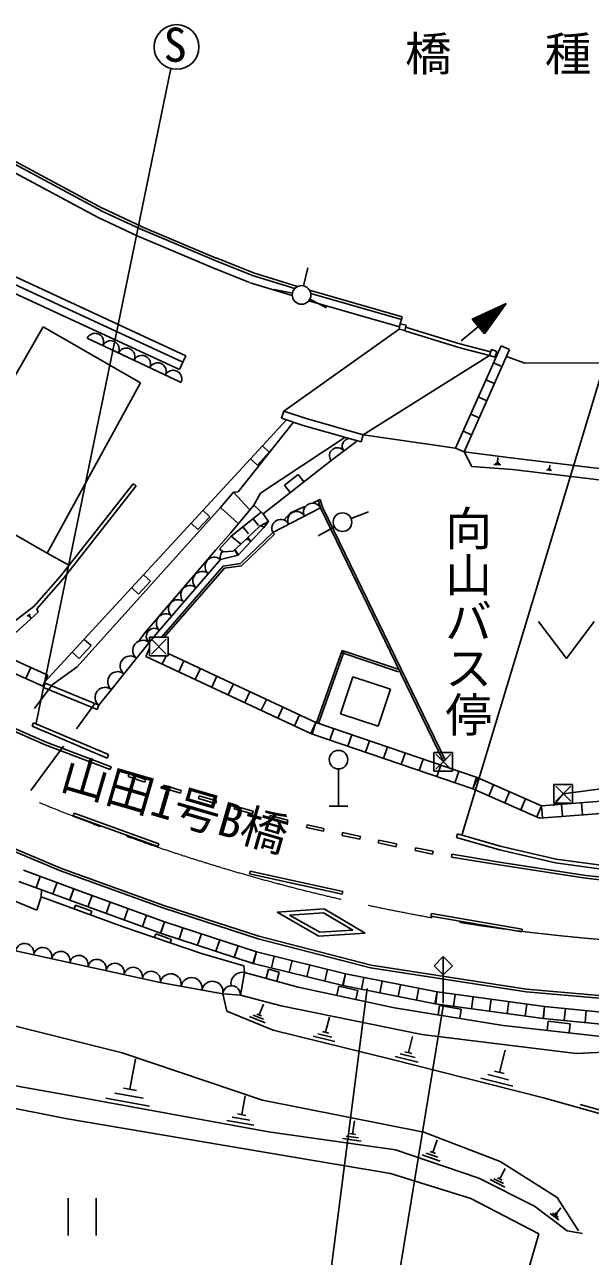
# Model space of a CAD drawing. Units: millimetres, scale not verified. Extents: x 40000 to 680000, y 20000 to 380000.
# Drawn here: x 129764 to 160126, y 249894 to 316031 of the extents above; entities that cross this region are included whole.
import ezdxf
from ezdxf.enums import TextEntityAlignment as Align

# ---------------------------------------------------------------- set-up
doc = ezdxf.new("R2010")
doc.units = ezdxf.units.MM
doc.header["$LTSCALE"] = 1000
doc.linetypes.add('CHAIN', pattern=[18.5, 12, -1.5, 3.5, -1.5])
for name, color, linetype, lineweight in [('M-BGD', 7, 'Continuous', 25), ('M-BMK', 2, 'CHAIN', 13), ('M-BMK-ROW', 30, 'Continuous', 25), ('M-STR-HTXT', 7, 'Continuous', 13), ('M-STR-STRC', 7, 'Continuous', 25)]:
    doc.layers.add(name, color=color, linetype=linetype, lineweight=lineweight)
doc.layers.add('M-STR-STR1', color=1, linetype='Continuous')
doc.styles.add('@ＭＳ ゴシック', font='')
doc.styles.add('ＭＳ ゴシック', font='')
doc.styles.get('@ＭＳ ゴシック').set_extended_font_data('@MS Gothic')
doc.styles.get('ＭＳ ゴシック').set_extended_font_data('MS Gothic')

msp = doc.modelspace()

# ---------------------------------------------------------------- linework, layer by layer
at = {"layer": 'M-BGD'}
for p, q in [((133708, 305674), (127705, 308897)), ((133897, 306026), (127894, 309249)), ((133968, 306158), (127965, 309381)), ((135802, 304696), (133708, 305674)), ((135965, 305062), (133877, 306036)), ((136028, 305198), (133941, 306172)), ((139989, 303361), (135965, 305062)), ((140047, 303499), (136023, 305200)), ((124675, 304612), (138416, 298245)), ((139833, 302993), (135802, 304696)), ((125517, 303796), (138257, 297915)), ((125331, 303387), (138068, 297507)), ((141839, 302187), (139833, 302993)), ((141988, 302558), (139982, 303364)), ((142038, 302700), (140038, 303503)), ((144736, 302005), (144955, 302981)), ((144262, 301858), (141988, 302558)), ((144413, 301969), (142038, 302700)), ((144128, 301481), (141870, 302176)), ((144137, 301616), (143157, 301815)), ((150027, 300336), (145059, 301768)), ((149986, 300192), (145121, 301594)), ((149875, 299807), (145020, 301207)), ((145071, 301288), (145960, 300829)), ((153194, 299054), (155608, 301052)), ((155608, 301052), (153790, 300219)), ((155608, 301052), (154450, 299422)), ((155373, 300945), (155459, 300841)), ((155420, 300966), (155488, 300884)), ((155467, 300988), (155518, 300926)), ((155514, 301009), (155548, 300968)), ((155561, 301031), (155578, 301010)), ((150027, 300336), (149921, 299965)), ((153914, 300276), (154529, 299533)), ((153961, 300298), (154559, 299575)), ((154008, 300319), (154589, 299618)), ((154055, 300341), (154619, 299660)), ((154102, 300363), (154649, 299702)), ((154150, 300384), (154679, 299744)), ((154197, 300406), (154709, 299786)), ((154244, 300427), (154739, 299829)), ((154291, 300449), (154769, 299871)), ((154338, 300470), (154799, 299913)), ((154385, 300492), (154829, 299955)), ((154432, 300513), (154859, 299997)), ((154479, 300535), (154889, 300040)), ((154526, 300557), (154919, 300082)), ((154573, 300578), (154949, 300124)), ((154620, 300600), (154979, 300166)), ((154667, 300621), (155009, 300208)), ((154714, 300643), (155039, 300251)), ((154761, 300664), (155069, 300293)), ((154808, 300686), (155099, 300335)), ((154855, 300707), (155129, 300377)), ((154902, 300729), (155159, 300419)), ((154950, 300751), (155189, 300462)), ((154997, 300772), (155219, 300504)), ((155044, 300794), (155249, 300546)), ((155091, 300815), (155279, 300588)), ((155138, 300837), (155309, 300630)), ((155185, 300858), (155339, 300673)), ((155232, 300880), (155369, 300715)), ((155279, 300902), (155399, 300757)), ((155326, 300923), (155429, 300799)), ((130759, 299805), (127649, 294409)), ((130759, 299805), (135983, 296795)), ((149857, 299672), (143673, 295283)), ((149857, 299672), (149923, 299964)), ((150170, 299601), (149857, 299672)), ((149923, 299964), (150236, 299894)), ((150236, 299894), (150170, 299601)), ((150210, 299782), (153116, 298895)), ((153790, 300219), (154450, 299422)), ((153820, 300233), (154469, 299449)), ((153867, 300255), (154499, 299491)), ((138156, 296813), (133119, 299196)), ((150167, 299586), (153061, 298703)), ((155335, 298792), (152888, 293288)), ((153061, 298703), (154715, 298270)), ((153116, 298895), (154766, 298464)), ((155792, 298589), (153345, 293085)), ((154715, 298270), (154828, 298579)), ((154828, 298579), (155110, 298475)), ((155110, 298475), (154997, 298167)), ((155335, 298792), (155792, 298589)), ((138257, 297915), (138068, 297507)), ((138416, 298245), (138257, 297915)), ((154715, 298270), (147938, 294009)), ((154997, 298167), (154715, 298270)), ((154927, 297875), (155384, 297672)), ((156612, 297856), (155621, 298205)), ((161116, 297868), (156612, 297856)), ((154519, 296957), (154976, 296754)), ((135983, 296795), (130973, 287646)), ((154112, 296040), (154568, 295837)), ((143546, 294904), (143673, 295283)), ((144827, 294894), (143673, 295283)), ((153704, 295123), (154160, 294919)), ((130835, 280720), (143803, 294793)), ((144202, 294682), (141229, 290952)), ((144709, 294512), (143546, 294904)), ((147828, 293624), (144709, 294512)), ((147938, 294009), (144827, 294894)), ((146958, 293872), (142419, 290873)), ((147828, 293624), (147938, 294009)), ((147938, 294009), (152888, 293288)), ((153296, 294205), (153753, 294002)), ((130973, 287646), (121047, 293367)), ((142895, 293070), (142257, 292378)), ((142895, 293070), (142527, 293409)), ((147579, 293648), (146209, 292635)), ((152888, 293288), (153345, 293085)), ((153767, 292303), (153345, 293085)), ((155853, 292762), (153345, 293085)), ((142257, 292378), (141889, 292717)), ((146209, 292635), (142564, 289771)), ((155327, 292394), (154947, 292414)), ((155267, 292454), (155017, 292474)), ((155207, 292514), (155087, 292524)), ((155167, 292784), (155147, 292524)), ((162026, 292024), (155853, 292762)), ((157947, 292384), (157927, 292194)), ((143713, 291310), (144442, 291883)), ((144442, 291883), (144751, 291489)), ((155946, 292144), (153767, 292303)), ((162030, 291413), (155946, 292144)), ((158047, 292094), (157777, 292124)), ((158007, 292144), (157837, 292164)), ((157967, 292184), (157887, 292194)), ((135586, 291383), (131680, 286409)), ((135743, 291259), (131834, 286281)), ((135743, 291259), (135586, 291383)), ((143713, 291310), (144022, 290917)), ((140981, 290920), (140277, 290102)), ((141229, 290952), (140981, 290920)), ((141819, 290014), (140981, 290920)), ((142063, 290221), (142419, 290873)), ((145259, 290371), (145516, 290486)), ((145512, 290500), (145627, 290535)), ((145512, 290500), (145639, 290077)), ((145627, 290535), (145751, 290121)), ((140277, 290102), (132584, 281541)), ((139706, 289609), (139338, 289948)), ((140277, 290102), (141189, 289282)), ((140838, 288749), (142063, 290221)), ((142440, 289830), (140849, 288571)), ((142063, 290221), (142564, 289771)), ((142564, 289771), (142860, 289354)), ((145639, 290077), (143082, 288756)), ((143676, 289426), (144029, 289823)), ((144029, 289823), (144794, 290163)), ((145639, 290077), (152247, 276463)), ((145751, 290121), (152355, 276515)), ((147287, 289505), (148214, 289879)), ((139068, 288917), (138700, 289255)), ((139706, 289609), (139068, 288917)), ((142599, 289033), (141224, 287536)), ((141369, 288137), (142382, 289099)), ((141782, 288685), (141478, 289069)), ((142310, 289143), (142026, 289502)), ((142382, 289099), (142860, 289354)), ((142860, 289354), (142599, 289033)), ((146389, 289071), (145520, 288576)), ((140021, 287828), (140838, 288749)), ((140230, 287861), (140849, 288571)), ((140849, 288571), (141369, 288137)), ((143082, 288756), (141355, 287092)), ((143165, 288670), (141411, 286979)), ((143165, 288670), (143082, 288756)), ((136206, 283366), (140021, 287828)), ((140418, 287730), (140230, 287861)), ((140952, 287755), (140418, 287730)), ((141369, 288137), (140952, 287755)), ((132170, 286987), (130973, 287646)), ((140272, 287312), (137006, 283514)), ((141224, 287536), (140272, 287312)), ((141355, 287092), (140424, 286950)), ((131680, 286409), (130277, 284801)), ((136516, 286148), (136148, 286486)), ((140424, 286950), (137102, 283133)), ((140486, 286838), (137261, 283133)), ((141411, 286979), (140486, 286838)), ((131834, 286281), (130427, 284669)), ((135878, 285455), (135510, 285794)), ((136516, 286148), (135878, 285455)), ((128947, 283779), (130277, 284801)), ((130495, 284479), (129262, 283358)), ((130427, 284669), (130495, 284479)), ((129907, 284264), (130067, 284384)), ((129957, 284264), (130057, 284344)), ((129997, 284254), (130047, 284294)), ((130107, 284164), (130027, 284274)), ((157339, 283989), (158839, 281989)), ((158839, 281989), (160339, 283989)), ((135901, 282933), (136206, 283366)), ((137006, 283514), (136444, 282855)), ((137467, 283133), (136467, 283133)), ((136467, 283133), (136467, 282133)), ((137467, 282133), (137467, 283133)), ((127359, 282746), (131008, 281098)), ((133327, 282686), (132689, 281994)), ((133327, 282686), (132959, 283025)), ((136444, 282855), (133746, 279490)), ((136263, 282107), (136467, 282545)), ((137367, 283033), (136567, 282233)), ((136567, 283033), (137367, 282233)), ((146798, 282431), (145422, 278542)), ((149863, 281397), (146798, 282431)), ((127080, 282159), (130740, 280506)), ((132689, 281994), (132321, 282333)), ((136263, 282107), (145157, 277957)), ((136467, 282133), (137467, 282133)), ((137149, 281694), (137354, 282133)), ((137467, 282263), (145401, 278561)), ((138035, 281280), (138310, 281869)), ((146911, 282391), (145535, 278502)), ((149824, 281283), (146759, 282317)), ((129828, 280918), (130096, 281510)), ((130740, 280506), (131008, 281098)), ((132584, 281541), (131249, 280580)), ((138922, 280867), (139196, 281456)), ((130293, 279308), (131249, 280580)), ((130863, 280671), (130768, 280440)), ((133651, 279259), (130768, 280440)), ((133746, 279490), (130863, 280671)), ((139808, 280453), (140083, 281042)), ((140694, 280040), (140969, 280629)), ((146724, 279022), (147385, 281013)), ((147385, 281013), (149391, 280347)), ((141581, 279626), (141855, 280215)), ((142467, 279213), (142742, 279802)), ((149391, 280347), (148731, 278356)), ((130870, 277369), (126193, 279411)), ((130927, 277508), (126257, 279547)), ((132541, 278221), (133556, 279600)), ((133746, 279490), (133651, 279259)), ((143353, 278799), (143628, 279388)), ((130247, 278543), (130169, 278359)), ((134266, 276834), (130247, 278543)), ((144240, 278385), (144514, 278974)), ((145126, 277972), (145401, 278561)), ((145190, 277946), (145401, 278561)), ((145401, 278561), (154047, 275599)), ((148731, 278356), (146724, 279022)), ((130169, 278359), (134188, 276649)), ((145157, 277957), (153811, 274993)), ((146148, 277618), (146359, 278233)), ((147106, 277290), (147317, 277905)), ((130096, 274902), (131853, 277287)), ((134359, 276032), (130870, 277369)), ((134413, 276172), (130927, 277508)), ((148064, 276962), (148274, 277576)), ((149022, 276633), (149232, 277248)), ((134188, 276649), (134266, 276834)), ((149979, 276305), (150190, 276920)), ((150937, 275977), (151148, 276592)), ((152733, 276953), (151733, 276953)), ((151733, 276953), (151733, 275953)), ((152633, 276853), (151833, 276053)), ((151833, 276853), (152633, 276053)), ((152733, 275953), (152733, 276953)), ((134413, 276172), (134359, 276032)), ((135365, 275803), (135317, 275661)), ((135365, 275803), (136257, 275500)), ((146610, 276064), (146610, 274064)), ((151733, 275953), (152733, 275953)), ((151895, 275649), (152106, 276264)), ((152853, 275321), (153064, 275936)), ((135317, 275661), (136209, 275358)), ((136257, 275500), (136209, 275358)), ((137224, 275191), (137180, 275047)), ((137224, 275191), (138171, 274905)), ((153811, 274993), (154022, 275608)), ((153811, 274993), (154072, 275588)), ((154047, 275599), (157510, 274083)), ((154670, 274616), (154931, 275212)), ((158673, 274734), (162168, 275194)), ((137180, 275047), (138127, 274761)), ((138171, 274905), (138127, 274761)), ((139134, 274619), (139092, 274475)), ((139092, 274475), (140015, 274204)), ((139134, 274619), (140057, 274348)), ((153811, 274993), (157398, 273422)), ((155530, 274240), (155791, 274835)), ((157510, 274083), (162957, 274504)), ((158130, 274084), (158673, 274734)), ((140057, 274348), (140015, 274204)), ((141043, 274076), (141002, 273932)), ((141002, 273932), (141985, 273656)), ((141043, 274076), (142026, 273801)), ((146110, 274064), (147110, 274064)), ((156390, 273864), (156650, 274459)), ((157249, 273487), (157510, 274083)), ((157398, 273422), (162921, 273849)), ((157560, 273435), (157510, 274083)), ((158632, 273518), (158582, 274166)), ((159705, 273601), (159654, 274249)), ((132428, 273686), (132377, 273545)), ((132377, 273545), (136910, 271907)), ((132428, 273686), (136961, 272048)), ((142026, 273801), (141985, 273656)), ((142931, 273568), (142893, 273423)), ((142893, 273423), (143847, 273175)), ((142931, 273568), (143884, 273320)), ((143884, 273320), (143847, 273175)), ((144922, 273070), (144890, 272923)), ((144890, 272923), (145797, 272724)), ((144922, 273070), (145829, 272871)), ((145829, 272871), (145797, 272724)), ((146830, 272646), (146799, 272500)), ((146799, 272500), (147758, 272295)), ((146830, 272646), (147789, 272441)), ((152944, 272384), (153000, 272576)), ((155292, 271911), (153000, 272576)), ((128316, 272000), (131691, 270589)), ((128376, 272138), (131745, 270729)), ((136961, 272048), (136910, 271907)), ((147789, 272441), (147758, 272295)), ((148769, 272239), (148739, 272092)), ((148739, 272092), (149698, 271892)), ((148769, 272239), (149729, 272039)), ((149729, 272039), (149698, 271892)), ((150746, 271833), (150717, 271686)), ((150746, 271833), (151687, 271645)), ((155242, 271717), (152944, 272384)), ((158291, 271222), (155292, 271911)), ((150717, 271686), (151658, 271498)), ((151687, 271645), (151658, 271498)), ((152692, 271482), (152668, 271334)), ((155226, 270911), (152668, 271334)), ((155249, 271059), (152692, 271482)), ((158255, 271026), (155242, 271717)), ((162549, 270640), (158291, 271222)), ((132407, 269626), (129700, 270635)), ((131691, 270589), (137186, 268600)), ((131745, 270729), (137234, 268742)), ((141871, 270575), (141838, 270428)), ((141871, 270575), (146835, 269481)), ((159873, 270202), (155226, 270911)), ((159892, 270350), (155249, 271059)), ((162528, 270441), (158255, 271026)), ((132183, 269016), (129458, 270031)), ((130602, 270299), (130375, 269690)), ((131505, 269963), (131278, 269353)), ((141838, 270428), (146803, 269334)), ((165162, 269629), (159873, 270202)), ((165173, 269778), (159892, 270350)), ((130415, 268477), (128497, 269270)), ((130649, 269196), (130415, 268477)), ((130672, 269579), (130649, 269196)), ((135060, 267589), (130649, 269196)), ((132407, 269626), (132180, 269017)), ((132407, 269626), (132186, 269015)), ((137276, 267862), (132407, 269626)), ((133381, 269273), (133159, 268662)), ((146835, 269481), (146803, 269334)), ((137064, 267247), (132183, 269016)), ((132485, 268750), (132413, 268553)), ((132485, 268750), (133367, 268428)), ((134355, 268920), (134133, 268309)), ((135328, 268568), (135107, 267956)), ((137186, 268600), (142289, 266946)), ((137234, 268742), (142331, 267091)), ((145846, 268548), (143310, 268370)), ((148046, 267249), (145846, 268548)), ((133367, 268428), (133296, 268232)), ((136302, 268215), (136081, 267603)), ((137276, 267862), (137054, 267251)), ((137276, 267862), (137073, 267244)), ((142205, 266244), (137276, 267862)), ((143310, 268370), (145562, 267089)), ((145798, 268344), (143984, 268217)), ((143984, 268217), (145609, 267293)), ((147385, 267407), (145798, 268344)), ((151593, 268300), (151568, 268152)), ((151568, 268152), (156441, 267322)), ((151593, 268300), (156466, 267470)), ((139252, 266149), (135060, 267589)), ((136803, 267204), (136737, 267013)), ((136803, 267204), (137641, 266916)), ((142026, 265619), (137064, 267247)), ((138262, 267538), (138059, 266921)), ((139248, 267215), (139045, 266597)), ((145562, 267089), (148046, 267249)), ((145609, 267293), (147385, 267407)), ((156466, 267470), (156441, 267322)), ((137641, 266916), (137575, 266725)), ((140234, 266891), (140031, 266274)), ((141219, 266568), (141017, 265950)), ((142289, 266946), (148333, 265386)), ((142331, 267091), (148363, 265533)), ((137042, 264599), (129277, 266303)), ((141536, 265496), (139252, 266149)), ((142205, 266244), (142003, 265627)), ((142205, 266244), (142050, 265613)), ((146979, 265069), (142205, 266244)), ((143160, 266009), (143005, 265378)), ((151736, 265497), (152231, 265992)), ((152231, 265992), (152231, 263492)), ((152231, 265992), (152726, 265497)), ((141536, 265496), (141567, 265136)), ((146838, 264434), (142026, 265619)), ((142848, 265307), (142718, 264824)), ((142848, 265307), (143423, 265151)), ((144115, 265774), (143959, 265143)), ((145069, 265539), (144914, 264908)), ((146024, 265304), (145869, 264673)), ((148333, 265386), (156679, 264089)), ((148363, 265533), (156697, 264238)), ((152231, 265002), (151736, 265497)), ((152726, 265497), (152231, 265002)), ((140399, 263997), (137042, 264599)), ((141567, 265136), (141341, 263919)), ((144443, 264357), (141567, 265136)), ((143423, 265151), (143293, 264669)), ((146979, 265069), (146823, 264437)), ((146979, 265069), (146853, 264431)), ((151913, 264092), (146979, 265069)), ((147966, 264873), (147839, 264236)), ((148953, 264678), (148826, 264040)), ((141341, 263919), (140399, 263997)), ((140609, 263058), (140399, 263997)), ((143540, 263338), (141341, 263919)), ((149616, 263243), (144443, 264357)), ((146618, 264400), (146513, 263912)), ((146618, 264400), (147652, 264178)), ((151806, 263450), (146838, 264434)), ((147652, 264178), (147547, 263689)), ((149939, 264482), (149813, 263845)), ((150926, 264287), (150800, 263649)), ((151913, 264092), (151787, 263454)), ((151913, 264092), (151826, 263448)), ((157674, 263309), (151913, 264092)), ((152873, 263961), (152786, 263317)), ((156679, 264089), (163836, 263473)), ((156697, 264238), (163845, 263622)), ((142587, 263444), (142357, 262854)), ((151080, 261811), (143540, 263338)), ((155450, 262292), (149616, 263243)), ((157598, 262664), (151806, 263450)), ((152030, 263356), (151950, 262863)), ((152030, 263356), (153197, 263166)), ((153833, 263831), (153746, 263187)), ((154794, 263701), (154706, 263056)), ((155754, 263570), (155666, 262926)), ((156714, 263440), (156626, 262796)), ((157674, 263309), (157586, 262665)), ((157674, 263309), (157610, 262663)), ((162139, 262872), (157674, 263309)), ((127584, 262674), (135004, 260814)), ((143102, 262043), (140609, 263058)), ((142667, 262434), (141827, 262774)), ((142577, 262624), (142027, 262844)), ((142477, 262804), (142227, 262904)), ((146117, 262734), (145917, 261924)), ((153197, 263166), (153116, 262673)), ((162094, 262223), (157598, 262664)), ((158790, 263200), (158727, 262553)), ((159906, 263091), (159843, 262444)), ((149426, 260486), (143102, 262043)), ((146087, 261884), (145747, 261964)), ((161356, 261619), (155450, 262292)), ((157869, 262520), (157812, 262023)), ((157869, 262520), (159050, 262385)), ((159050, 262385), (158994, 261889)), ((146407, 261434), (145257, 261724)), ((146247, 261664), (145507, 261844)), ((150577, 261694), (150367, 260844)), ((159370, 260780), (151080, 261811)), ((168582, 261251), (159370, 260780)), ((135004, 260814), (142530, 258280)), ((150877, 260324), (149657, 260634)), ((150717, 260564), (149917, 260764)), ((150547, 260794), (150177, 260884)), ((155547, 260964), (155247, 259774)), ((122796, 260199), (132078, 258553)), ((135717, 260504), (135417, 258874)), ((157607, 258410), (149426, 260486)), ((155967, 259034), (154257, 259464)), ((155737, 259374), (154627, 259654)), ((155497, 259704), (154987, 259834)), ((122458, 259172), (131950, 257295)), ((136117, 258384), (134597, 258664)), ((135767, 258804), (135067, 258934)), ((132078, 258553), (142856, 256581)), ((136457, 257954), (134127, 258384)), ((141597, 258514), (141417, 257504)), ((142530, 258280), (151185, 256570)), ((162890, 256916), (157607, 258410)), ((162177, 257324), (159587, 258054)), ((131950, 257295), (142613, 255482)), ((141847, 257204), (140907, 257374)), ((141627, 257464), (141197, 257544)), ((142057, 256934), (140607, 257194)), ((147467, 257164), (147367, 256464)), ((142856, 256581), (149665, 255620)), ((147827, 256084), (146817, 256224)), ((147677, 256264), (147017, 256354)), ((147517, 256434), (147217, 256484)), ((151185, 256570), (155287, 254987)), ((151907, 256144), (151677, 255474)), ((142613, 255482), (149392, 254338)), ((149665, 255620), (154146, 254092)), ((152057, 255014), (151097, 255344)), ((151937, 255224), (151317, 255434)), ((151817, 255424), (151537, 255524)), ((155287, 254987), (158343, 253054)), ((149392, 254338), (153713, 252995)), ((154146, 254092), (157125, 252582)), ((155537, 253614), (154747, 254014)), ((155467, 253804), (154947, 254064)), ((155387, 253994), (155147, 254114)), ((155547, 254604), (155267, 254054)), ((132094, 253012), (132094, 251012)), ((133594, 253012), (133594, 251012)), ((153713, 252995), (157368, 251096)), ((158343, 253054), (159491, 251273)), ((157125, 252582), (158884, 251263)), ((158427, 251864), (157967, 252204)), ((158397, 251994), (158097, 252214)), ((158367, 252124), (158227, 252224)), ((158537, 252494), (158297, 252174)), ((155958, 246278), (157368, 251096)), ((158884, 251263), (159701, 251124))]:
    msp.add_line(p, q, dxfattribs=at)
for centre in [(144627, 301517), (146823, 289318), (146610, 276564)]:
    msp.add_circle(centre, 500, dxfattribs=at)
for centre, radius, start, end in [((133539, 298997), 464, 334.67643, 154.67643), ((134378, 298600), 464, 334.67643, 154.67643), ((135218, 298203), 464, 334.67643, 154.67643), ((136057, 297806), 464, 334.67643, 154.67643), ((136897, 297408), 464, 334.67643, 154.67643), ((137736, 297011), 464, 334.67643, 154.67643), ((147237, 293395), 426, 100.26457, 216.47849), ((146552, 292888), 426, 36.47849, 216.47849), ((144360, 289417), 480, 27.32099, 207.32099), ((145213, 289857), 480, 27.32099, 207.32099), ((142255, 288659), 508, 47.44439, 70.84294), ((143508, 288976), 480, 27.32099, 207.32099), ((141568, 287910), 508, 47.44439, 79.33251), ((142255, 288659), 508, 194.42805, 227.44439), ((140748, 287424), 489, 138.93809, 193.21083), ((140748, 287424), 489, 13.21083, 52.29408), ((141568, 287910), 508, 186.25578, 227.44439), ((139945, 286933), 501, 49.31049, 229.31049), ((139292, 286173), 501, 49.31049, 229.31049), ((138639, 285413), 501, 49.31049, 229.31049), ((137986, 284654), 501, 49.31049, 229.31049), ((137332, 283894), 501, 49.31049, 229.31049), ((136725, 283185), 433, 49.55847, 229.55847), ((136107, 282435), 539, 51.27338, 231.27338), ((135432, 281593), 539, 51.27338, 231.27338), ((134758, 280752), 539, 51.27338, 231.27338), ((134083, 279911), 539, 51.27338, 231.27338), ((129762, 266196), 497, 347.62751, 167.62751), ((130733, 265983), 497, 347.62751, 167.62751), ((131703, 265770), 497, 347.62751, 167.62751), ((132674, 265557), 497, 347.62751, 167.62751), ((133645, 265345), 497, 347.62751, 167.62751), ((134615, 265132), 497, 347.62751, 167.62751), ((135586, 264919), 497, 347.62751, 167.62751), ((136557, 264706), 497, 347.62751, 167.62751), ((137601, 264499), 568, 349.83776, 169.83776), ((138721, 264298), 568, 349.83776, 169.83776), ((139840, 264098), 568, 349.83776, 169.83776), ((141454, 264528), 619, 79.46717, 189.07411), ((140870, 263958), 472, 355.2553, 175.2553)]:
    msp.add_arc(centre, radius, start, end, dxfattribs=at)
at = {"layer": 'M-BMK'}
msp.add_open_spline([(102473, 289513), (106449, 287069), (110424, 284624), (114478, 282306), (119062, 279683), (123745, 277221), (128583, 275105), (132625, 273337), (136775, 271811), (141012, 270567), (146172, 269053), (151460, 267960), (156794, 267312), (159109, 267032), (161432, 266835), (163758, 266694), (164146, 266671), (164534, 266649), (164922, 266628), (165310, 266608), (165698, 266589), (166086, 266572), (166474, 266554), (166862, 266537), (167250, 266523), (168385, 266482), (169520, 266463), (170655, 266455), (171790, 266447), (172926, 266450), (174061, 266477), (175195, 266504), (176330, 266555), (177464, 266606)], degree=3, knots=[0, 0, 0, 0, 1, 1, 1, 2, 2, 2, 3, 3, 3, 4, 4, 4, 5, 5, 5, 6, 6, 6, 7, 7, 7, 8, 8, 8, 9, 9, 9, 10, 10, 10, 11, 11, 11, 11], dxfattribs=at)
at = {"layer": 'M-BMK-ROW'}
for p, q in [((159173, 275234), (158173, 275234)), ((158173, 275234), (158173, 274234)), ((159073, 275134), (158273, 274334)), ((158273, 275134), (159073, 274334)), ((159173, 274234), (159173, 275234)), ((158173, 274234), (159173, 274234))]:
    msp.add_line(p, q, dxfattribs=at)
at = {"layer": 'M-STR-STRC'}
for p, q in [((137608, 313671), (130382, 278517)), ((161142, 298663), (153243, 272557)), ((145275, 241858), (148156, 264276)), ((148113, 238284), (152228, 263324))]:
    msp.add_line(p, q, dxfattribs=at)
msp.add_circle((137917, 314831), 1200, dxfattribs=at)

# ---------------------------------------------------------------- texts
at = {"layer": 'M-STR-HTXT', "style": '@ＭＳ ゴシック'}
msp.add_text('向山バス停', height=1833, rotation=270, dxfattribs=at).set_placement((152089, 277755), align=Align.BOTTOM_RIGHT)
at = {"layer": 'M-STR-STR1', "style": 'ＭＳ ゴシック'}
msp.add_text('橋\u3000\u3000種', height=1833, dxfattribs=at).set_placement((150182, 313003), align=Align.BOTTOM_LEFT)
msp.add_text('山田1号B橋', height=1833, rotation=343.82, dxfattribs=at).set_placement((131433, 274501), align=Align.BOTTOM_LEFT)
at = {"layer": 'M-STR-STRC', "style": 'ＭＳ ゴシック'}
msp.add_text('S', height=1833, dxfattribs=at).set_placement((137219, 313487), align=Align.BOTTOM_LEFT)

doc.saveas('drawing.dxf')
